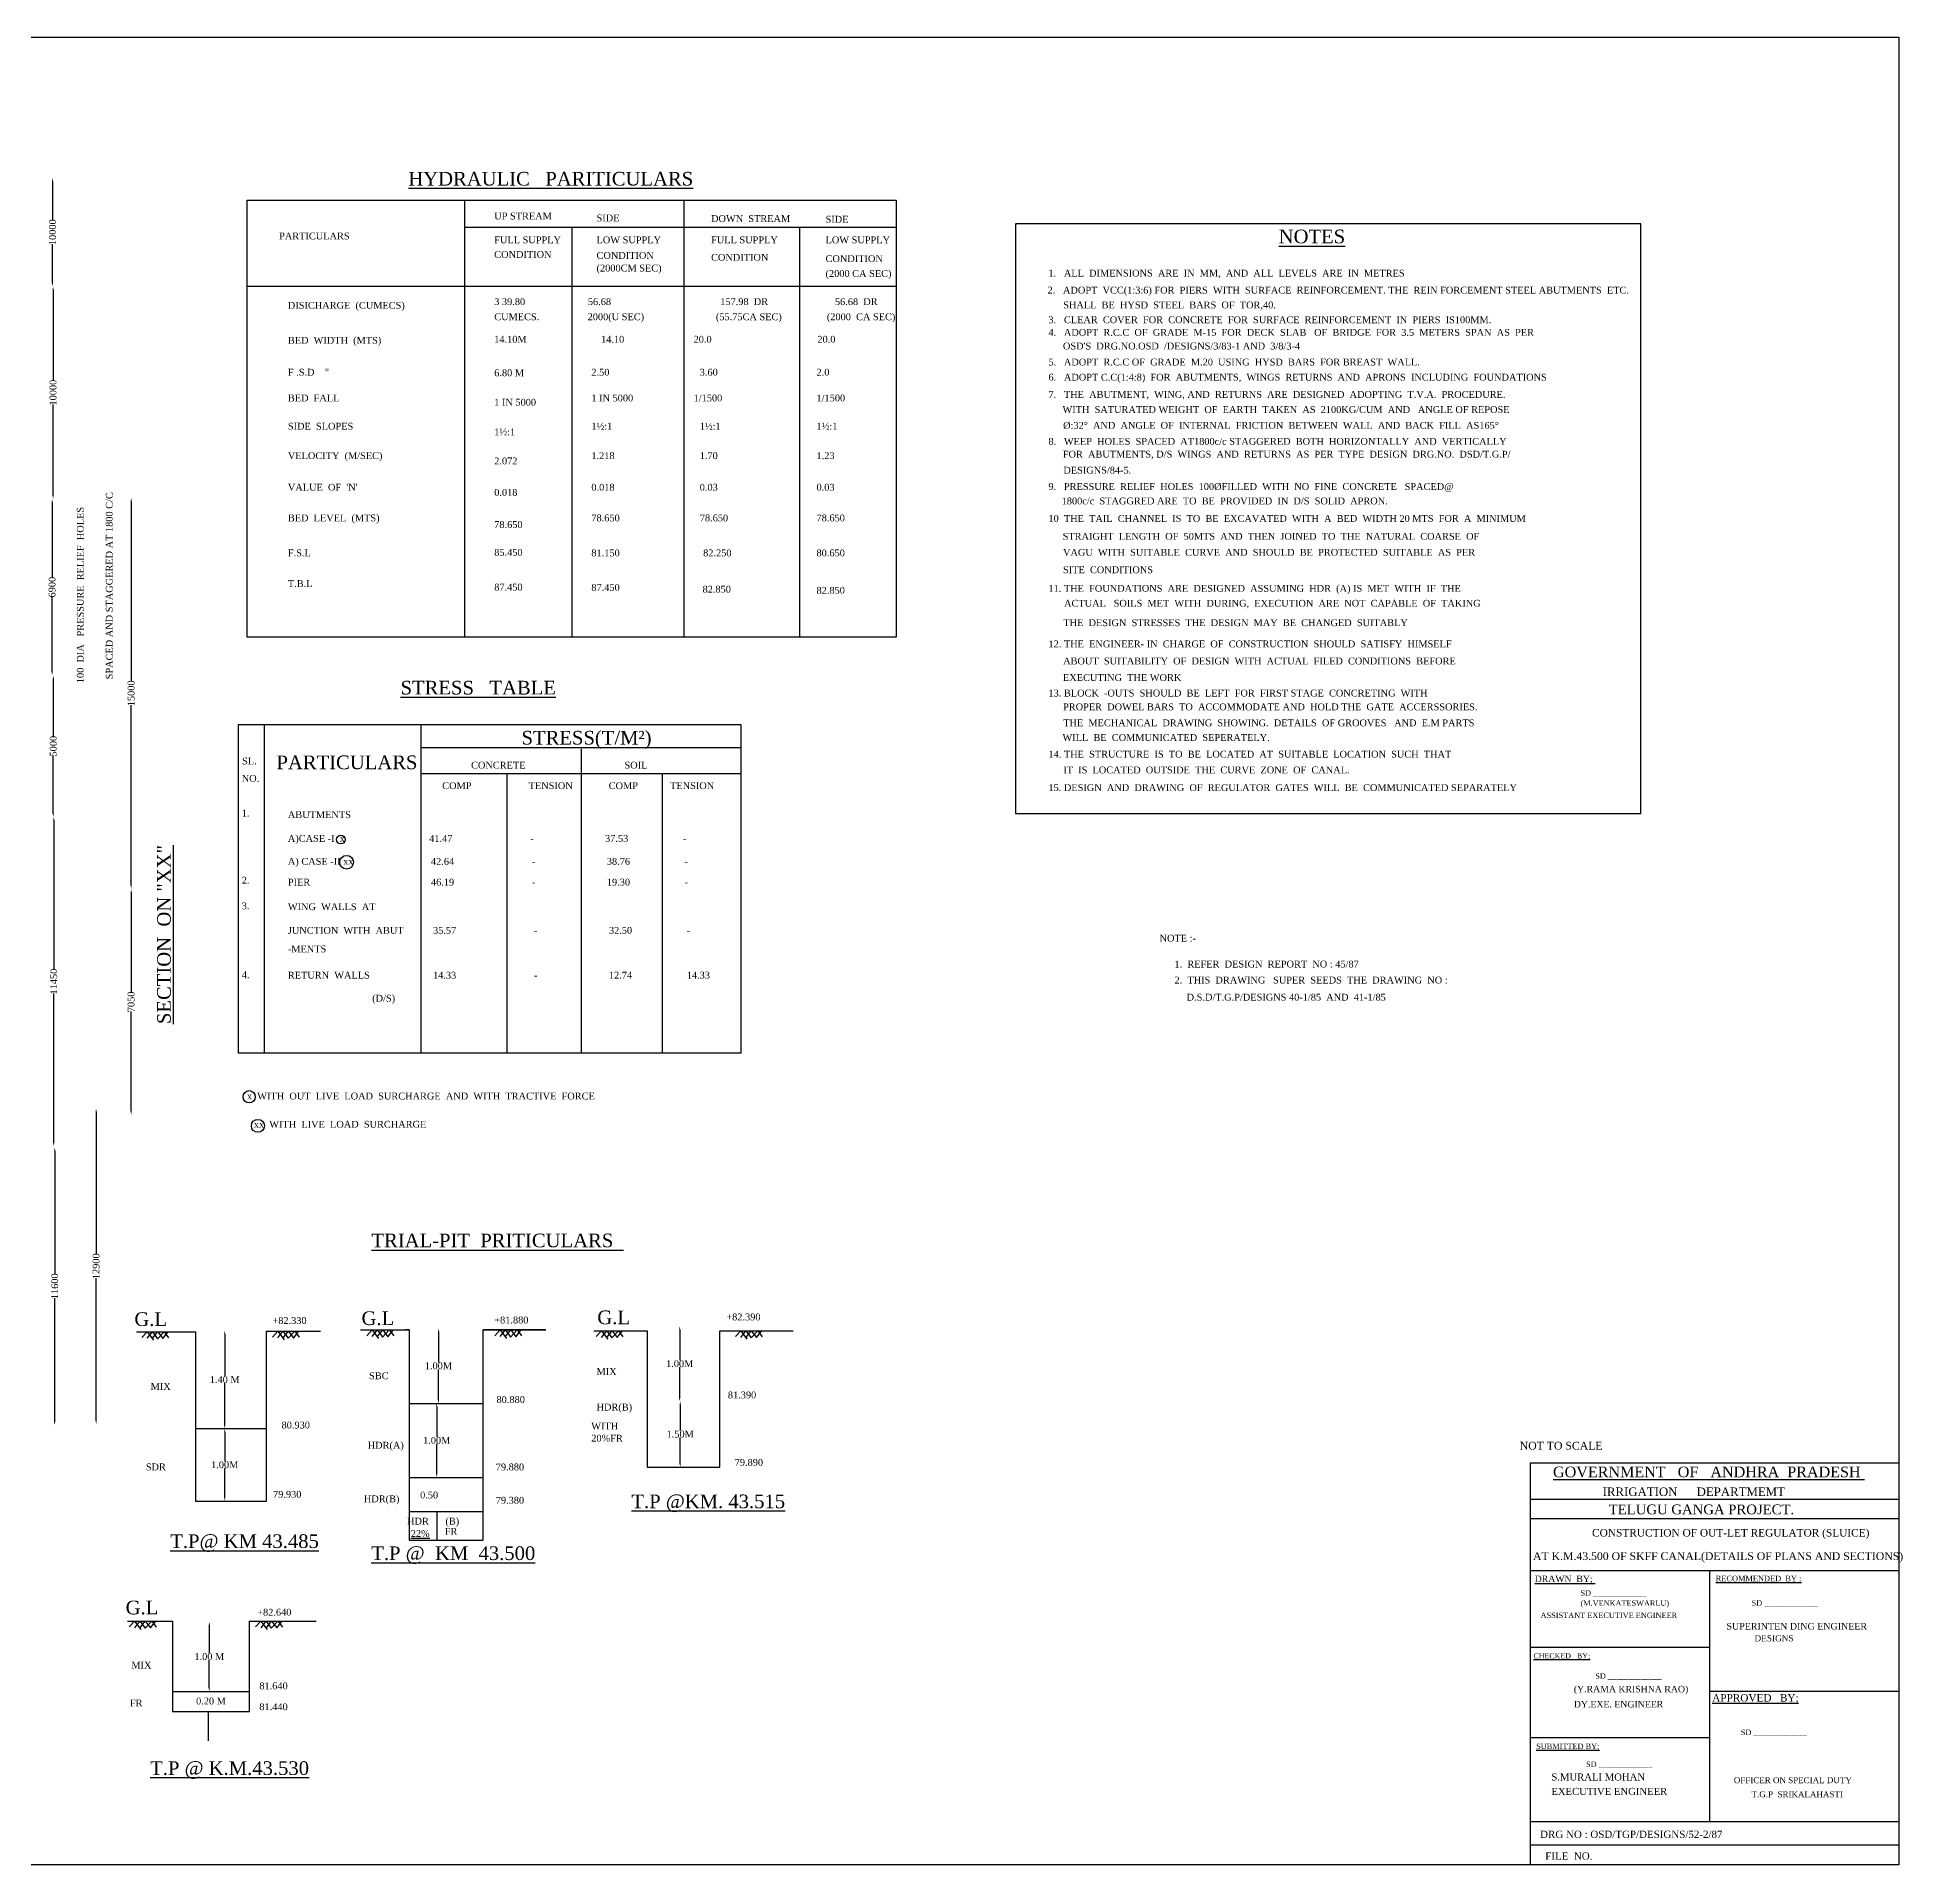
# Model space of a CAD drawing. Header units: millimetres. Extents: x 2351 to 123192, y 1671 to 55171.
# Drawn here: x 68570 to 123192, y 1671 to 55171 of the extents above; entities that cross this region are included whole.
import ezdxf

# ---------------------------------------------------------------- set-up
doc = ezdxf.new("R2010")
doc.units = ezdxf.units.MM
doc.header["$MEASUREMENT"] = 0
doc.header["$PDMODE"] = 66
doc.header["$PDSIZE"] = 170
for name, color, linetype in [('DIM', 5, 'Continuous'), ('DWG. LINE', 1, 'Continuous'), ('HATCH', 2, 'Continuous'), ('RAILING', 4, 'Continuous'), ('TEXT', 7, 'Continuous')]:
    doc.layers.add(name, color=color, linetype=linetype)
doc.layers.add('TITLE', color=7, linetype='Continuous', lineweight=30)
doc.styles.get("Standard").update_dxf_attribs({"font": 'TIMES.TTF', "height": 200})
doc.dimstyles.get("Standard").update_dxf_attribs({"dimtxt": 200, "dimasz": 100, "dimexe": 0.18, "dimexo": 0.0625, "dimgap": 0.09, "dimtad": 0, "dimtih": 1, "dimtoh": 1, "dimdec": 1, "dimzin": 0, "dimdsep": 46, "dimtxsty": 'Standard', "dimcen": 0.09, "dimse1": 1, "dimse2": 1, "dimclrd": 5, "dimclre": 5, "dimclrt": 4, "dimadec": 0, "dimazin": 0, "dimtfac": 1, "dimtdec": 1, "dimtofl": 0, "dimtmove": 0, "dimatfit": 3, "dimfxl": 1, "dimtolj": 1, "dimtzin": 0, "dimarcsym": 0})

# ---------------------------------------------------------------- blocks, each defined once
blk = doc.blocks.new('*D2')
at = {"layer": 'Defpoints', "color": 0}
for p in [(73606, 8784), (73606, 6741), (73606, 6741)]:
    blk.add_point(p, dxfattribs=at)
at = {"layer": 'DIM', "color": 5, "lineweight": -2}
for p, q in [((73606, 8684), (73606, 7865)), ((73606, 6841), (73606, 7661))]:
    blk.add_line(p, q, dxfattribs=at)
at = {"layer": 'DIM', "color": 5}
for points in [[(73589, 8684), (73622, 8684), (73606, 8784)], [(73589, 6841), (73622, 6841), (73606, 6741)]]:
    blk.add_solid(points, dxfattribs=at)
at = {"layer": 'DIM', "color": 4, "insert": (73606, 7763), "char_height": 200, "attachment_point": 5}
blk.add_mtext('\\A1;1.00 M', dxfattribs=at)
blk = doc.blocks.new('*D3')
at = {"layer": 'Defpoints', "color": 0}
for p in [(87366, 17435), (87366, 15238), (87380, 15238)]:
    blk.add_point(p, dxfattribs=at)
at = {"layer": 'DIM', "color": 5, "lineweight": -2}
for p, q in [((87380, 17335), (87380, 16439)), ((87380, 15338), (87380, 16235))]:
    blk.add_line(p, q, dxfattribs=at)
at = {"layer": 'DIM', "color": 5}
for points in [[(87363, 17335), (87396, 17335), (87380, 17435)], [(87363, 15338), (87396, 15338), (87380, 15238)]]:
    blk.add_solid(points, dxfattribs=at)
at = {"layer": 'DIM', "color": 4, "insert": (87380, 16337), "char_height": 200, "attachment_point": 5}
blk.add_mtext('\\A1;1.00M', dxfattribs=at)
blk = doc.blocks.new('*D4')
at = {"layer": 'Defpoints', "color": 0}
for p in [(87380, 15238), (87380, 13313), (87395, 13313)]:
    blk.add_point(p, dxfattribs=at)
at = {"layer": 'DIM', "color": 5, "lineweight": -2}
for p, q in [((87395, 15138), (87395, 14378)), ((87395, 13413), (87395, 14174))]:
    blk.add_line(p, q, dxfattribs=at)
at = {"layer": 'DIM', "color": 5}
for points in [[(87378, 15138), (87412, 15138), (87395, 15238)], [(87378, 13413), (87412, 13413), (87395, 13313)]]:
    blk.add_solid(points, dxfattribs=at)
at = {"layer": 'DIM', "color": 4, "insert": (87395, 14276), "char_height": 200, "attachment_point": 5}
blk.add_mtext('\\A1;1.50M', dxfattribs=at)
blk = doc.blocks.new('*D5')
at = {"layer": 'Defpoints', "color": 0}
for p in [(80315, 17374), (80315, 15176), (80315, 15176)]:
    blk.add_point(p, dxfattribs=at)
at = {"layer": 'DIM', "color": 5, "lineweight": -2}
for p, q in [((80315, 17274), (80315, 16377)), ((80315, 15276), (80315, 16173))]:
    blk.add_line(p, q, dxfattribs=at)
at = {"layer": 'DIM', "color": 5}
for points in [[(80298, 17274), (80331, 17274), (80315, 17374)], [(80298, 15276), (80331, 15276), (80315, 15176)]]:
    blk.add_solid(points, dxfattribs=at)
at = {"layer": 'DIM', "color": 4, "insert": (80315, 16275), "char_height": 200, "attachment_point": 5}
blk.add_mtext('\\A1;1.00M', dxfattribs=at)
blk = doc.blocks.new('*D6')
at = {"layer": 'Defpoints', "color": 0}
for p in [(80315, 15176), (80264, 13009), (80315, 13009)]:
    blk.add_point(p, dxfattribs=at)
at = {"layer": 'DIM', "color": 5, "lineweight": -2}
for p, q in [((80264, 15076), (80264, 14195)), ((80264, 13109), (80264, 13991))]:
    blk.add_line(p, q, dxfattribs=at)
at = {"layer": 'DIM', "color": 5}
for points in [[(80247, 15076), (80280, 15076), (80264, 15176)], [(80247, 13109), (80280, 13109), (80264, 13009)]]:
    blk.add_solid(points, dxfattribs=at)
at = {"layer": 'DIM', "color": 4, "insert": (80264, 14093), "char_height": 200, "attachment_point": 5}
blk.add_mtext('\\A1;1.00M', dxfattribs=at)
blk = doc.blocks.new('*D7')
at = {"layer": 'Defpoints', "color": 0}
for p in [(74057, 17307), (74057, 14437), (74057, 14437)]:
    blk.add_point(p, dxfattribs=at)
at = {"layer": 'DIM', "color": 5, "lineweight": -2}
for p, q in [((74057, 17207), (74057, 15975)), ((74057, 14537), (74057, 15770))]:
    blk.add_line(p, q, dxfattribs=at)
at = {"layer": 'DIM', "color": 5}
for points in [[(74041, 17207), (74074, 17207), (74057, 17307)], [(74041, 14537), (74074, 14537), (74057, 14437)]]:
    blk.add_solid(points, dxfattribs=at)
at = {"layer": 'DIM', "color": 4, "insert": (74057, 15872), "char_height": 200, "attachment_point": 5}
blk.add_mtext('\\A1;1.40 M', dxfattribs=at)
blk = doc.blocks.new('*D8')
at = {"layer": 'Defpoints', "color": 0}
for p in [(74057, 14437), (74057, 12318), (74057, 12318)]:
    blk.add_point(p, dxfattribs=at)
at = {"layer": 'DIM', "color": 5, "lineweight": -2}
for p, q in [((74057, 14337), (74057, 13480)), ((74057, 12418), (74057, 13276))]:
    blk.add_line(p, q, dxfattribs=at)
at = {"layer": 'DIM', "color": 5}
for points in [[(74041, 14337), (74074, 14337), (74057, 14437)], [(74041, 12418), (74074, 12418), (74057, 12318)]]:
    blk.add_solid(points, dxfattribs=at)
at = {"layer": 'DIM', "color": 4, "insert": (74057, 13378), "char_height": 200, "attachment_point": 5}
blk.add_mtext('\\A1;1.00M', dxfattribs=at)
blk = doc.blocks.new('*D9')
at = {"layer": 'Defpoints', "color": 0}
for p in [(70232, 23810), (70232, 14574), (70291, 14574)]:
    blk.add_point(p, dxfattribs=at)
at = {"layer": 'DIM', "color": 5, "lineweight": -2}
for p, q in [((70291, 23710), (70291, 19539)), ((70291, 14674), (70291, 18845))]:
    blk.add_line(p, q, dxfattribs=at)
at = {"layer": 'DIM', "color": 5}
for points in [[(70274, 23710), (70308, 23710), (70291, 23810)], [(70274, 14674), (70308, 14674), (70291, 14574)]]:
    blk.add_solid(points, dxfattribs=at)
at = {"layer": 'DIM', "color": 4, "insert": (70291, 19192), "char_height": 200, "attachment_point": 5, "rotation": 90}
blk.add_mtext('\\A1;12900', dxfattribs=at)
blk = doc.blocks.new('*D10')
at = {"layer": 'Defpoints', "color": 0}
for p in [(69079, 22671), (69130, 22671), (69130, 14538)]:
    blk.add_point(p, dxfattribs=at)
at = {"layer": 'DIM', "color": 5, "lineweight": -2}
for p, q in [((69079, 22571), (69079, 18951)), ((69079, 14638), (69079, 18258))]:
    blk.add_line(p, q, dxfattribs=at)
at = {"layer": 'DIM', "color": 5}
for points in [[(69062, 22571), (69095, 22571), (69079, 22671)], [(69062, 14638), (69095, 14638), (69079, 14538)]]:
    blk.add_solid(points, dxfattribs=at)
at = {"layer": 'DIM', "color": 4, "insert": (69079, 18605), "char_height": 200, "attachment_point": 5, "rotation": 90}
blk.add_mtext('\\A1;11600', dxfattribs=at)
blk = doc.blocks.new('*D11')
at = {"layer": 'Defpoints', "color": 0}
for p in [(69051, 32347), (69079, 32347), (69079, 22703)]:
    blk.add_point(p, dxfattribs=at)
at = {"layer": 'DIM', "color": 5, "lineweight": -2}
for p, q in [((69051, 32247), (69051, 27872)), ((69051, 22803), (69051, 27178))]:
    blk.add_line(p, q, dxfattribs=at)
at = {"layer": 'DIM', "color": 5}
for points in [[(69035, 32247), (69068, 32247), (69051, 32347)], [(69035, 22803), (69068, 22803), (69051, 22703)]]:
    blk.add_solid(points, dxfattribs=at)
at = {"layer": 'DIM', "color": 4, "insert": (69051, 27525), "char_height": 200, "attachment_point": 5, "rotation": 90}
blk.add_mtext('\\A1;11450', dxfattribs=at)
blk = doc.blocks.new('*D12')
at = {"layer": 'Defpoints', "color": 0}
for p in [(69037, 36490), (69051, 36490), (69051, 32347)]:
    blk.add_point(p, dxfattribs=at)
at = {"layer": 'DIM', "color": 5, "lineweight": -2}
for p, q in [((69037, 36390), (69037, 34701)), ((69037, 32447), (69037, 34135))]:
    blk.add_line(p, q, dxfattribs=at)
at = {"layer": 'DIM', "color": 5}
for points in [[(69021, 36390), (69054, 36390), (69037, 36490)], [(69021, 32447), (69054, 32447), (69037, 32347)]]:
    blk.add_solid(points, dxfattribs=at)
at = {"layer": 'DIM', "color": 4, "insert": (69037, 34418), "char_height": 200, "attachment_point": 5, "rotation": 90}
blk.add_mtext('\\A1;5000', dxfattribs=at)
blk = doc.blocks.new('*D13')
at = {"layer": 'Defpoints', "color": 0}
for p in [(69003, 41656), (69037, 41656), (69037, 36492)]:
    blk.add_point(p, dxfattribs=at)
at = {"layer": 'DIM', "color": 5, "lineweight": -2}
for p, q in [((69003, 41556), (69003, 39358)), ((69003, 36592), (69003, 38790))]:
    blk.add_line(p, q, dxfattribs=at)
at = {"layer": 'DIM', "color": 5}
for points in [[(68987, 41556), (69020, 41556), (69003, 41656)], [(68987, 36592), (69020, 36592), (69003, 36492)]]:
    blk.add_solid(points, dxfattribs=at)
at = {"layer": 'DIM', "color": 4, "insert": (69003, 39074), "char_height": 200, "attachment_point": 5, "rotation": 90}
blk.add_mtext('\\A1;6900', dxfattribs=at)
blk = doc.blocks.new('*D14')
at = {"layer": 'Defpoints', "color": 0}
for p in [(69004, 47876), (69031, 47876), (69004, 41660)]:
    blk.add_point(p, dxfattribs=at)
at = {"layer": 'DIM', "color": 5, "lineweight": -2}
for p, q in [((69031, 47776), (69031, 45115)), ((69031, 41760), (69031, 44422))]:
    blk.add_line(p, q, dxfattribs=at)
at = {"layer": 'DIM', "color": 5}
for points in [[(69015, 47776), (69048, 47776), (69031, 47876)], [(69015, 41760), (69048, 41760), (69031, 41660)]]:
    blk.add_solid(points, dxfattribs=at)
at = {"layer": 'DIM', "color": 4, "insert": (69031, 44768), "char_height": 200, "attachment_point": 5, "rotation": 90}
blk.add_mtext('\\A1;10000', dxfattribs=at)
blk = doc.blocks.new('*D15')
at = {"layer": 'Defpoints', "color": 0}
for p in [(69017, 51054), (69031, 51054), (69031, 47876)]:
    blk.add_point(p, dxfattribs=at)
at = {"layer": 'DIM', "color": 5, "lineweight": -2}
for p, q in [((69017, 50954), (69017, 49812)), ((69017, 47976), (69017, 49119))]:
    blk.add_line(p, q, dxfattribs=at)
at = {"layer": 'DIM', "color": 5}
for points in [[(69001, 50954), (69034, 50954), (69017, 51054)], [(69001, 47976), (69034, 47976), (69017, 47876)]]:
    blk.add_solid(points, dxfattribs=at)
at = {"layer": 'DIM', "color": 4, "insert": (69017, 49465), "char_height": 200, "attachment_point": 5, "rotation": 90}
blk.add_mtext('\\A1;10000', dxfattribs=at)
blk = doc.blocks.new('*D28')
at = {"layer": 'Defpoints', "color": 0}
for p in [(71375, 30231), (71318, 23633), (71375, 23633)]:
    blk.add_point(p, dxfattribs=at)
at = {"layer": 'DIM', "color": 5, "lineweight": -2}
for p, q in [((71318, 30131), (71318, 27217)), ((71318, 23733), (71318, 26647))]:
    blk.add_line(p, q, dxfattribs=at)
at = {"layer": 'DIM', "color": 5}
for points in [[(71301, 30131), (71335, 30131), (71318, 30231)], [(71301, 23733), (71335, 23733), (71318, 23633)]]:
    blk.add_solid(points, dxfattribs=at)
at = {"layer": 'DIM', "color": 4, "insert": (71318, 26932), "char_height": 200, "attachment_point": 5, "rotation": 90}
blk.add_mtext('\\A1;7050', dxfattribs=at)
blk = doc.blocks.new('*D29')
at = {"layer": 'Defpoints', "color": 0}
for p in [(71318, 41685), (71320, 41685), (71320, 30245)]:
    blk.add_point(p, dxfattribs=at)
at = {"layer": 'DIM', "color": 5, "lineweight": -2}
for p, q in [((71318, 41585), (71318, 36312)), ((71318, 30345), (71318, 35618))]:
    blk.add_line(p, q, dxfattribs=at)
at = {"layer": 'DIM', "color": 5}
for points in [[(71301, 41585), (71335, 41585), (71318, 41685)], [(71301, 30345), (71335, 30345), (71318, 30245)]]:
    blk.add_solid(points, dxfattribs=at)
at = {"layer": 'DIM', "color": 4, "insert": (71318, 35965), "char_height": 200, "attachment_point": 5, "rotation": 90}
blk.add_mtext('\\A1;15000', dxfattribs=at)

msp = doc.modelspace()

# ---------------------------------------------------------------- linework, layer by layer
at = {"layer": 'DWG. LINE'}
for points in [[(71476.18, 17275.07), (73198.23, 17275.07), (73198.23, 12318.09), (75278.39, 12318.09), (75278.39, 17287.23), (76863.11, 17287.23)], [(78029.21, 17325.39), (79459.06, 17325.39), (79459.06, 11174.28), (81625.93, 11174.28), (81625.93, 17325.39)], [(79459.06, 17325.39), (79342.26, 17325.39)], [(81625.93, 17325.39), (83459.18, 17325.39)], [(83459.18, 17325.39), (81625.93, 17325.39)], [(84866, 17302.56), (86423.65, 17302.56)], [(86423.65, 17302.56), (86423.65, 13313.05), (88552.23, 13313.05), (88552.23, 17302.56)], [(88552.23, 17302.56), (90704.43, 17302.56)], [(79459.06, 15176.41), (81625.93, 15176.41)], [(73198.23, 14437.4), (75278.39, 14437.4)], [(79459.06, 13009.34), (81625.93, 13009.34)], [(79459.06, 12014.16), (81625.93, 12014.16)], [(71213.26, 8802.46), (72527.9, 8802.46)], [(72527.9, 8802.46), (72527.9, 6153.77), (74780.18, 6153.77), (74780.18, 8802.46)], [(74780.18, 8802.46), (76732.06, 8802.46)], [(72527.9, 6741.19), (74780.18, 6741.19)]]:
    msp.add_lwpolyline(points, dxfattribs=at)
at = {"layer": 'HATCH'}
for points in [[(71629, 17105.5), (71786.5, 17275.07), (71969.5, 17025.5)], [(71789, 17082), (71938, 17275.07), (72090, 17069)], [(71934.9, 17072.69), (72096.5, 17275.07), (72247.5, 17076.5)], [(72090, 17069), (72285.5, 17275.07), (72415, 17100)], [(72247.5, 17076.5), (72405.5, 17275.07)], [(75454, 17117.66), (75611.5, 17287.23), (75794.5, 17037.66)], [(75614, 17094.16), (75763, 17287.23), (75915, 17081.16)], [(75759.9, 17084.85), (75921.5, 17287.23), (76072.5, 17088.66)], [(75915, 17081.16), (76110.5, 17287.23), (76240, 17112.16)], [(76072.5, 17088.66), (76230.5, 17287.23)], [(78219.5, 17155.82), (78377, 17325.39), (78560, 17075.82)], [(78379.5, 17132.32), (78528.5, 17325.39), (78680.5, 17119.32)], [(78525.4, 17123.01), (78687, 17325.39), (78838, 17126.82)], [(78680.5, 17119.32), (78876, 17325.39), (79005.5, 17150.32)], [(78838, 17126.82), (78996, 17325.39)], [(81966.5, 17155.82), (82124, 17325.39), (82307, 17075.82)], [(82126.5, 17132.32), (82275.5, 17325.39), (82427.5, 17119.32)], [(82272.4, 17123.01), (82434, 17325.39), (82585, 17126.82)], [(82427.5, 17119.32), (82623, 17325.39), (82752.5, 17150.32)], [(82585, 17126.82), (82743, 17325.39)], [(84933, 17132.99), (85090.5, 17302.56), (85273.5, 17052.99)], [(85093, 17109.49), (85242, 17302.56), (85394, 17096.49)], [(85238.9, 17100.18), (85400.5, 17302.56), (85551.5, 17103.99)], [(85394, 17096.49), (85589.5, 17302.56), (85719, 17127.49)], [(85551.5, 17103.99), (85709.5, 17302.56)], [(89009.5, 17132.99), (89167, 17302.56), (89350, 17052.99)], [(89169.5, 17109.49), (89318.5, 17302.56), (89470.5, 17096.49)], [(89315.4, 17100.18), (89477, 17302.56), (89628, 17103.99)], [(89470.5, 17096.49), (89666, 17302.56), (89795.5, 17127.49)], [(89628, 17103.99), (89786, 17302.56)], [(71262.5, 8632.89), (71420, 8802.46), (71603, 8552.89)], [(71422.5, 8609.39), (71571.5, 8802.46), (71723.5, 8596.39)], [(71568.4, 8600.08), (71730, 8802.46), (71881, 8603.89)], [(71723.5, 8596.39), (71919, 8802.46), (72048.5, 8627.39)], [(71881, 8603.89), (72039, 8802.46)], [(74960.5, 8632.89), (75118, 8802.46), (75301, 8552.89)], [(75120.5, 8609.39), (75269.5, 8802.46), (75421.5, 8596.39)], [(75266.4, 8600.08), (75428, 8802.46), (75579, 8603.89)], [(75421.5, 8596.39), (75617, 8802.46), (75746.5, 8627.39)], [(75579, 8603.89), (75737, 8802.46)]]:
    msp.add_lwpolyline(points, dxfattribs=at)
at = {"layer": 'RAILING'}
for points in [[(74717.87, 50406.67), (93721.71, 50406.67), (93721.71, 37606.66), (74717.87, 37606.66)], [(74464.88, 35048.29), (89168.96, 35048.29), (89168.96, 25430.25), (74464.88, 25430.25)]]:
    msp.add_lwpolyline(points, close=True, dxfattribs=at)
for points in [[(81082.23, 50406.67), (81082.23, 37606.66)], [(87502.63, 50406.67), (87502.63, 37606.66)], [(81082.23, 49614.5), (93721.71, 49614.5)], [(84219.79, 49614.5), (84219.79, 37606.66)], [(90885.83, 49614.5), (90885.83, 37606.66)], [(74717.87, 47888.37), (93721.71, 47888.37)], [(75214.57, 35048.29), (75214.57, 25430.25)], [(79806.97, 25430.25), (79806.97, 35048.29)], [(79806.97, 34382.51), (89168.96, 34382.51)], [(84501.91, 25430.25), (84501.91, 34339.36)], [(79806.97, 33617.95), (89168.96, 33617.95)], [(82315.1, 33628.4), (82315.1, 25430.25)], [(86867.69, 33585.53), (86867.69, 25430.25)]]:
    msp.add_lwpolyline(points, dxfattribs=at)
at = {"layer": 'TEXT'}
for centre, radius in [((77458.3, 31681.94), 127.94), ((77626.14, 31020.82), 199.26), ((75028.99, 23302.33), 189.9)]:
    msp.add_circle(centre, radius, dxfattribs=at)
at = {"layer": 'TEXT', "color": 6}
msp.add_circle((74773.76, 24154.16), 179.05, dxfattribs=at)
at = {"layer": 'TITLE', "lineweight": 30}
for p, q in [((112294.4, 1671.09), (112294.4, 13437.46)), ((112312.81, 12369.7), (123097.09, 12369.7)), ((112294.4, 11804.3), (123078.68, 11804.3)), ((112294.4, 10284.58), (123078.68, 10284.58)), ((112294.4, 2935.35), (123078.68, 2935.35)), ((112294.4, 2249.23), (123078.68, 2249.23))]:
    msp.add_line(p, q, dxfattribs=at)
at = {"layer": 'TITLE'}
for p, q in [((123078.68, 13437.46), (123078.68, 1671.09)), ((112294.4, 8038.59), (117539.59, 8038.59)), ((112294.4, 5392.45), (117539.59, 5392.45)), ((123078.68, 1671.09), (112294.4, 1671.09))]:
    msp.add_line(p, q, dxfattribs=at)
for points in [[(2351.27, 55171.09), (123078.68, 55171.09), (123078.68, 1671.09), (2351.27, 1671.09)], [(97213.39, 49710.14), (97213.39, 32445.21), (115522.42, 32445.21), (115522.42, 49710.14), (97213.39, 49710.14)]]:
    msp.add_lwpolyline(points, close=True, dxfattribs=at)
at = {"layer": 'TITLE', "lineweight": 30}
for points in [[(112294.4, 13437.46), (123078.68, 13437.46)], [(117539.59, 10284.58), (117539.59, 2935.35)]]:
    msp.add_lwpolyline(points, dxfattribs=at)
at = {"layer": 'TITLE'}
msp.add_lwpolyline([(117539.59, 6756.05), (123078.68, 6756.05)], dxfattribs=at)

# ---------------------------------------------------------------- texts
at = {"layer": 'TEXT'}
for s, height, p in [('UP STREAM', 200, (81949.17, 49838.72)), ('SIDE', 200, (84945.54, 49782.46)), ('DOWN  STREAM', 200, (88298.93, 49764.95)), ('SIDE', 200, (91651.28, 49744.82)), ('PARTICULARS', 200, (75649.6, 49253.96)), ('FULL SUPPLY', 200, (81949.17, 49141.13)), ('LOW SUPPLY', 200, (84945.54, 49141.13)), ('FULL SUPPLY', 200, (88298.93, 49141.13)), ('LOW SUPPLY', 200, (91651.28, 49141.13)), ('%%UNOTES', 400, (104919.76, 49141.13)), ('CONDITION', 200, (81949.17, 48713.57)), ('CONDITION', 200, (84945.54, 48685.44)), ('CONDITION', 200, (88298.93, 48629.16)), ('CONDITION', 200, (91651.28, 48592.63)), ('(2000CM SEC)', 200, (84945.54, 48314.14)), ('(2000 CA SEC)', 200, (91651.28, 48155.42)), ('1.   ALL  DIMENSIONS  ARE  IN  MM,  AND  ALL  LEVELS  ARE  IN  METRES', 200, (98177.73, 48166.74)), ('3 39.80', 200, (81949.17, 47332.21)), ('56.68', 200, (84690.79, 47332.21)), ('157.98  DR', 200, (88567.57, 47332.21)), ('56.68  DR', 200, (91925.42, 47332.21)), ('2.   ADOPT  VCC(1:3:6) FOR  PIERS  WITH  SURFACE  REINFORCEMENT. THE  REIN FORCEMENT STEEL ABUTMENTS  ETC.', 200, (98151.23, 47668.97)), ('DISICHARGE  (CUMECS)', 200, (75906.6, 47224.17)), ('CUMECS.', 200, (81949.17, 46889.23)), ('2000(U SEC)', 200, (84684.3, 46889.23)), ('(55.75CA SEC)', 200, (88440.55, 46889.23)), ('(2000  CA SEC)', 200, (91688.83, 46889.23)), ('3.   CLEAR  COVER  FOR  CONCRETE  FOR  SURFACE  REINFORCEMENT  IN  PIERS  IS100MM.', 200, (98177.73, 46801.45)), ('SHALL  BE  HYSD  STEEL  BARS  OF  TOR,40.', 200, (98610.73, 47235.21)), ('14.10M', 200, (81949.17, 46230.74)), ('14.10', 200, (85076.95, 46230.74)), ('20.0', 200, (87787.13, 46230.74)), ('20.0', 200, (91412.22, 46230.74)), ('4.   ADOPT  R.C.C  OF  GRADE  M-15  FOR  DECK  SLAB   OF  BRIDGE  FOR  3.5  METERS  SPAN  AS  PER', 200, (98177.73, 46431.68)), ('BED  WIDTH  (MTS)', 200, (75906.6, 46200.26)), ("OSD'S  DRG.NO.OSD  /DESIGNS/3/83-1 AND  3/8/3-4", 200, (98602.23, 46032.44)), ('F .S.D    "', 200, (75906.6, 45266.17)), ('6.80 M', 200, (81949.17, 45249.01)), ('2.50', 200, (84793.78, 45266.17)), ('3.60', 200, (87966.56, 45266.17)), ('2.0', 200, (91386.57, 45266.17)), ('5.   ADOPT  R.C.C OF  GRADE  M.20  USING  HYSD  BARS  FOR BREAST  WALL.', 200, (98177.73, 45563.12)), ('6.   ADOPT C.C(1:4:8)  FOR  ABUTMENTS,  WINGS  RETURNS  AND  APRONS  INCLUDING  FOUNDATIONS', 200, (98177.73, 45120.42)), ('7.   THE  ABUTMENT,  WING, AND  RETURNS  ARE  DESIGNED  ADOPTING  T.V.A.  PROCEDURE.', 200, (98177.73, 44615.55)), ('BED  FALL', 200, (75906.6, 44511.71)), ('1 IN 5000', 200, (81949.17, 44387)), ('1 IN 5000', 200, (84793.78, 44511.71)), ('1/1500', 200, (87787.13, 44511.71)), ('1/1500', 200, (91386.57, 44511.71)), ('WITH  SATURATED WEIGHT  OF  EARTH  TAKEN  AS  2100KG/CUM  AND   ANGLE OF REPOSE', 200, (98590.23, 44173)), ('SIDE  SLOPES', 200, (75906.6, 43685.4)), ('1½:1', 200, (81949.17, 43519.4)), ('1½:1', 200, (84793.78, 43685.4)), ('1½:1', 200, (87966.56, 43685.4)), ('1½:1', 200, (91386.57, 43685.4)), ('%%C:32%%D  AND  ANGLE  OF  INTERNAL  FRICTION  BETWEEN  WALL  AND  BACK  FILL  AS165%%D', 200, (98606.73, 43710.79)), ('8.   WEEP  HOLES  SPACED  AT1800c/c STAGGERED  BOTH  HORIZONTALLY  AND  VERTICALLY', 200, (98177.73, 43241.18)), ('VELOCITY  (M/SEC)', 200, (75906.6, 42823.17)), ('2.072', 200, (81949.17, 42669.36)), ('1.218', 200, (84793.78, 42823.17)), ('1.70', 200, (87966.56, 42823.17)), ('1.23', 200, (91386.57, 42823.17)), ('FOR  ABUTMENTS, D/S  WINGS  AND  RETURNS  AS  PER  TYPE  DESIGN  DRG.NO.  DSD/T.G.P/', 200, (98598.73, 42866.85)), ("VALUE  OF  'N'", 200, (75906.6, 41898.43)), ('0.018', 200, (84793.78, 41898.43)), ('0.03', 200, (87966.56, 41898.43)), ('0.03', 200, (91386.57, 41898.43)), ('9.   PRESSURE  RELIEF  HOLES  100%%CFILLED  WITH  NO  FINE  CONCRETE   SPACED@', 200, (98177.73, 41919.07)), ('DESIGNS/84-5.', 200, (98614.23, 42397.23)), ('0.018', 200, (81949.17, 41747.48)), ('1800c/c  STAGGRED ARE  TO  BE  PROVIDED  IN  D/S  SOLID  APRON.', 200, (98564.23, 41497.09)), ('BED  LEVEL  (MTS)', 200, (75906.6, 41000.26)), ('78.650', 200, (81949.17, 40806.13)), ('78.650', 200, (84793.78, 41000.26)), ('78.650', 200, (87968.78, 41000.26)), ('78.650', 200, (91386.57, 41000.26)), ('10  THE  TAIL  CHANNEL  IS  TO  BE  EXCAVATED  WITH  A  BED  WIDTH 20 MTS  FOR  A  MINIMUM', 200, (98177.73, 40984)), ('STRAIGHT  LENGTH  OF  50MTS  AND  THEN  JOINED  TO  THE  NATURAL  COARSE  OF', 200, (98593.73, 40461.55)), ('F.S.L', 200, (75906.6, 39976.35)), ('85.450', 200, (81949.17, 39992)), ('81.150', 200, (84793.78, 39976.35)), ('82.250', 200, (88067.32, 39976.35)), ('80.650', 200, (91386.57, 39976.35)), ('VAGU  WITH  SUITABLE  CURVE  AND  SHOULD  BE  PROTECTED  SUITABLE  AS  PER', 200, (98605.23, 39993.51)), ('SITE  CONDITIONS', 200, (98604.73, 39481.94)), ('T.B.L  ', 200, (75906.6, 39078.19)), ('87.450', 200, (81949.17, 38974.35)), ('87.450', 200, (84793.78, 38964.43)), ('82.850', 200, (88049.04, 38913.84)), ('82.850', 200, (91386.57, 38881.06)), ('11. THE  FOUNDATIONS  ARE  DESIGNED  ASSUMING  HDR  (A) IS  MET  WITH  IF  THE', 200, (98177.73, 38937.38)), ('ACTUAL   SOILS  MET  WITH  DURING,  EXECUTION  ARE  NOT  CAPABLE  OF  TAKING', 200, (98634.73, 38502)), ('THE  DESIGN  STRESSES  THE  DESIGN  MAY  BE  CHANGED  SUITABLY ', 200, (98614.73, 37931.89)), ('12. THE  ENGINEER- IN  CHARGE  OF  CONSTRUCTION  SHOULD  SATISFY  HIMSELF', 200, (98177.73, 37312.02)), ('ABOUT  SUITABILITY  OF  DESIGN  WITH  ACTUAL  FILED  CONDITIONS  BEFORE', 200, (98609.23, 36811.34)), ('13. BLOCK  -OUTS  SHOULD  BE  LEFT  FOR  FIRST STAGE  CONCRETING  WITH', 200, (98177.73, 35871.61)), ('EXECUTING  THE WORK', 200, (98603.73, 36327.23)), ('PROPER  DOWEL BARS  TO  ACCOMMODATE AND  HOLD THE  GATE  ACCERSSORIES.', 200, (98605.23, 35468.89)), ('THE  MECHANICAL  DRAWING  SHOWING.  DETAILS  OF GROOVES   AND  E.M PARTS', 200, (98610.23, 35000.85)), ('STRESS(T/M²)', 400, (82748.55, 34465.19)), ('WILL  BE  COMMUNICATED  SEPERATELY.', 200, (98589.73, 34571.01)), ('SL.', 200, (74566.89, 33883.4)), ('PARTICULARS', 400, (75572.6, 33744.59)), ('CONCRETE', 200, (81271.3, 33762.09)), ('SOIL  ', 200, (85764.04, 33762.09)), ('14. THE  STRUCTURE  IS  TO  BE  LOCATED  AT  SUITABLE  LOCATION  SUCH  THAT', 200, (98177.73, 34083.86)), ('NO.', 200, (74556.56, 33374.55)), ('COMP', 200, (80425.95, 33161.08)), ('TENSION', 200, (82956.81, 33161.08)), ('COMP', 200, (85301.3, 33161.08)), ('TENSION', 200, (87098.44, 33161.08)), ('IT  IS  LOCATED  OUTSIDE  THE  CURVE  ZONE  OF  CANAL.', 200, (98613.23, 33621.91)), ('15. DESIGN  AND  DRAWING  OF  REGULATOR  GATES  WILL  BE  COMMUNICATED SEPARATELY', 200, (98177.73, 33104.29)), ('1.', 200, (74556.56, 32358.12)), ('ABUTMENTS', 200, (75906.6, 32312.08)), ('A)CASE -I  x', 200, (75906.6, 31616.82)), ('41.47', 200, (80044.09, 31616.82)), ('-', 200, (83000.8, 31616.82)), ('37.53', 200, (85194.77, 31616.82)), ('-', 200, (87473.93, 31616.82)), ('A) CASE -II xx', 200, (75906.6, 30945.13)), ('42.64', 200, (80096.46, 30945.13)), ('38.76', 200, (85247.14, 30945.13)), ('2.', 200, (74556.56, 30394.07)), ('-', 200, (83053.18, 30945.13)), ('-', 200, (87526.31, 30945.13)), ('PIER', 200, (75906.6, 30337.41)), ('46.19', 200, (80096.46, 30337.41)), ('-', 200, (83053.18, 30337.41)), ('19.30', 200, (85247.14, 30337.41)), ('-', 200, (87526.31, 30337.41)), ('3.', 200, (74556.56, 29643.87)), ('WING  WALLS  AT', 200, (75906.6, 29617.74)), ('JUNCTION  WITH  ABUT', 200, (75906.6, 28925)), ('35.57', 200, (80156.86, 28925)), ('-', 200, (83113.57, 28925)), ('32.50', 200, (85307.54, 28925)), ('-', 200, (87586.7, 28925)), ('-MENTS', 200, (75906.6, 28381.25)), ('NOTE :-', 200, (101431.19, 28695.8)), ('1.  REFER  DESIGN  REPORT  NO : 45/87', 200, (101869.23, 27937.86)), ('4.', 200, (74556.56, 27625.72)), ('RETURN  WALLS', 200, (75906.6, 27613.6)), ('14.33', 200, (80156.86, 27613.6)), ('-', 200, (83113.57, 27613.6)), ('12.74', 200, (85307.54, 27613.6)), ('14.33', 200, (87586.7, 27613.6)), ('2.  THIS  DRAWING   SUPER  SEEDS  THE  DRAWING  NO :', 200, (101869.23, 27469.36)), ('(D/S)', 200, (78375.67, 26939.13)), ('D.S.D/T.G.P/DESIGNS 40-1/85  AND  41-1/85', 200, (102225.23, 26968.86)), ('x  WITH  OUT  LIVE  LOAD  SURCHARGE  AND  WITH  TRACTIVE  FORCE', 200, (74708.59, 24074.36)), ('xx  WITH  LIVE  LOAD  SURCHARGE', 200, (74909.52, 23248.71)), ('G.L', 400, (71413.01, 17443.41)), ('+82.330', 200, (75454.03, 17502.78)), ('G.L', 400, (78063.3, 17470.09)), ('+81.880', 200, (81950.34, 17517.03)), ('G.L', 400, (84968.27, 17494.86)), ('+82.390', 200, (88746.36, 17607.08)), ('SBC', 200, (78283.68, 15884.72)), ('MIX', 200, (84946.07, 16009.41)), ('MIX', 200, (71888.43, 15573.13)), ('80.880', 200, (82016.91, 15189.09)), ('81.390', 200, (88790.74, 15323.48)), ('HDR(B)', 200, (84946.07, 14967.38)), ('80.930', 200, (75721.93, 14441.75)), ('WITH', 200, (84790.74, 14413.11)), ('20%%%FR', 200, (84790.74, 14058.37)), ('HDR(A)', 200, (78244.46, 13851.72)), ('SDR', 200, (71746.95, 13217.51)), ('79.880', 200, (81994.72, 13215.88)), ('79.890', 200, (88990.45, 13350.27)), ('79.930', 200, (75472.06, 12414.89)), ('0.50', 200, (79778.49, 12393.82)), ('HDR(B)', 200, (78132.22, 12281.67)), ('79.380', 200, (81994.72, 12240.36)), ('HDR', 200, (79398.02, 11628.27)), ('FR', 200, (80501.54, 11328.74)), ('(B)', 200, (80520.68, 11628.27)), ('%%U22%%%', 200, (79505.37, 11266.9)), ('G.L', 400, (71155.52, 8999.58)), ('+82.640', 200, (75009.29, 8962.19)), ('MIX', 200, (71324.49, 7414.12)), ('0.20 M', 200, (73219.32, 6362.65)), ('81.640', 200, (75071.64, 6807.02)), ('FR', 200, (71280.64, 6304.08)), ('81.440', 200, (75071.64, 6195.26))]:
    msp.add_text(s, height=height, dxfattribs=at).set_placement(p)
for s, p in [('SPACED AND STAGGERED AT 1800 C/C', (70776.11, 36374.09)), ('100  DIA   PRESSURE  RELIEF  HOLES', (69928.26, 36262.68))]:
    msp.add_text(s, height=200, rotation=90, dxfattribs=at).set_placement(p)
at = {"layer": 'TITLE'}
for s, height, p in [('%%UHYDRAULIC   PARITICULARS', 400, (79434.44, 50830.61)), ('%%USTRESS   TABLE', 400, (79206.54, 35930.95)), ('%%UTRIAL-PIT  PRITICULARS  ', 400, (78353.67, 19746.73)), ('IRRIGATION      DEPARTMEMT ', 248.3665, (114407.54, 12465.73)), ('%%UT.P @KM. 43.515', 400, (85966.84, 12107.33)), ('TELUGU GANGA PROJECT.', 285.7096, (114584.27, 11929.7)), ('CONSTRUCTION OF OUT-LET REGULATOR (SLUICE) ', 220, (114096.08, 11278.43)), ('%%UT.P@ KM 43.485', 400, (72464.18, 10943.44)), ('%%UT.P @  KM  43.500', 400, (78348.35, 10591.44)), ('%%UDRAWN  BY; ', 188.658, (112418.3, 9945.5)), ('%%URECOMMENDED  BY :', 161.9021, (117718.46, 9968.74)), ('(M.VENKATESWARLU)', 158.0396, (113757.78, 9249.68)), ('SD _____________', 158.0396, (113757.78, 9545.41)), ('SD _____________', 158.0396, (118769.13, 9254.11)), ('ASSISTANT EXECUTIVE ENGINEER', 158.6786, (112589.57, 8892.84)), ('SUPERINTEN DING ENGINEER', 193.1739, (118031.43, 8554.93)), ('DESIGNS', 179.376, (118853.94, 8210.05)), ('%%UCHECKED   BY;', 152.3785, (112379.93, 7707.99)), ('SD _____________', 158.0396, (114190.98, 7113.8)), ('(Y.RAMA KRISHNA RAO)', 189.6771, (113562.94, 6717.68)), ('%%UAPPROVED   BY;', 217.6823, (117614.71, 6445.99)), ('DY.EXE. ENGINEER', 189.6771, (113562.94, 6274.08)), ('SD _____________', 158.0396, (118452.89, 5465.77)), ('%%USUBMITTED BY;', 158.6786, (112459.96, 5057.03)), ('%%UT.P @ K.M.43.530', 400, (71874.82, 4298.87)), ('SD _____________', 158.0396, (113920.19, 4532.17)), ('EXECUTIVE ENGINEER ', 206.9721, (112904.13, 3713.12)), ('S.MURALI MOHAN', 206.9721, (112904.13, 4135.67)), ('OFFICER ON SPECIAL DUTY', 174.1458, (118246.79, 4057.71)), ('T.G.P  SRIKALAHASTI', 174.1458, (118766.94, 3645.56)), ('DRG NO : OSD/TGP/DESIGNS/52-2/87', 212.4383, (112575.49, 2453.76)), ('FILE  NO.', 212.438, (112725.54, 1818.9))]:
    msp.add_text(s, height=height, dxfattribs=at).set_placement(p)
msp.add_text('%%USECTION  ON "XX"', height=400, rotation=90, dxfattribs=at).set_placement((72478.34, 26281.93))
at = {"layer": 'TITLE', "lineweight": 30}
for s, height, p in [('NOT TO SCALE', 227.6125, (111977.88, 13824.46)), ('%%UGOVERNMENT   OF   ANDHRA  PRADESH ', 312.0112, (112952.75, 13013.84)), ('AT K.M.43.500 OF SKFF CANAL(DETAILS OF PLANS AND SECTIONS)', 227.6125, (112367.38, 10590.46))]:
    msp.add_text(s, height=height, dxfattribs=at).set_placement(p)

# ---------------------------------------------------------------- dimensions: what is measured, and where the dimension line sits
at = {"layer": 'DIM'}
for p1, p2, distance, text, picture, middle in [((69031.17, 47876.48), (69031.17, 51053.96), 13.73, '10000', '*D15', (69017.44, 49465.22)), ((69004.03, 41660.09), (69004.03, 47876.48), -27.14, '10000', '*D14', (69031.17, 44768.28)), ((69037.22, 36491.58), (69037.22, 41655.92), 33.89, '6900', '*D13', (69003.33, 39073.75)), ((71320.4, 30244.65), (71320.4, 41685.35), 2.31, '15000', '*D29', (71318.08, 35965)), ((69051.21, 32346.66), (69051.21, 36490.11), 13.75, '5000', '*D12', (69037.46, 34418.39)), ((69078.7, 22703.5), (69078.7, 32346.66), 27.48, '11450', '*D11', (69051.21, 27525.08)), ((71375.26, 30230.77), (71375.26, 23633.27), -57.18, '7050', '*D28', (71318.08, 26932.02)), ((70231.96, 23810.01), (70231.96, 14574.07), 59.06, '12900', '*D9', (70291.01, 19192.04)), ((69129.71, 14538.49), (69129.71, 22670.7), 50.92, '11600', '*D10', (69078.78, 18604.59))]:
    dim = msp.add_aligned_dim(p1=p1, p2=p2, distance=distance, text=text, dimstyle='Standard', dxfattribs=at)
    dim.commit()
    dim.dimension.update_dxf_attribs({"geometry": picture, "text_midpoint": middle, "text_rotation": 90})
for p1, p2, distance, text, picture, middle in [((74057.42, 17307.46), (74057.42, 14437.4), 0, '1.40 M', '*D7', (74057.42, 15872.43)), ((80314.52, 17373.85), (80314.52, 15176.41), 0, '1.00M', '*D5', (80314.52, 16275.13)), ((87366.08, 17435.06), (87366.08, 15238.3), 13.66, '1.00M', '*D3', (87379.74, 16336.68)), ((80314.52, 15176.41), (80314.52, 13009.34), -50.99, '1.00M', '*D6', (80263.53, 14092.87)), ((87379.74, 15238.3), (87379.74, 13313.05), 15.32, '1.50M', '*D4', (87395.06, 14275.67)), ((74057.42, 14437.4), (74057.42, 12318.09), 0, '1.00M', '*D8', (74057.42, 13377.74)), ((73605.59, 8784.27), (73605.59, 6741.19), 0, '1.00 M', '*D2', (73605.59, 7762.73))]:
    dim = msp.add_aligned_dim(p1=p1, p2=p2, distance=distance, text=text, dimstyle='Standard', dxfattribs=at)
    dim.commit()
    dim.dimension.update_dxf_attribs({"geometry": picture, "text_midpoint": middle})

# ---------------------------------------------------------------- leaders
for points in [[(80272.5, 12014.16), (80272.5, 11174.28)], [(73569.02, 6153.77), (73569.02, 5292.88)]]:
    msp.add_leader(points, dimstyle='Standard', override={"dimgap": 0.09, "dimtad": 0}, dxfattribs=at)

doc.saveas('drawing.dxf')
